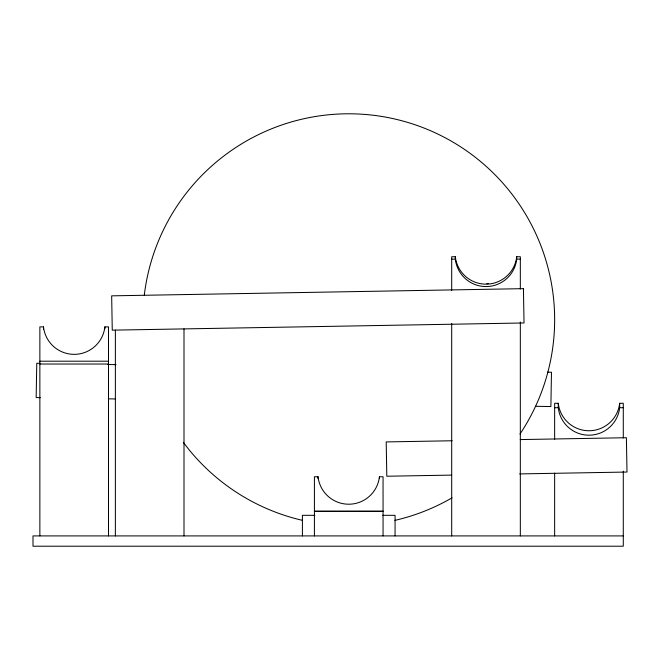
<?xml version="1.0" encoding="UTF-8"?>
<svg xmlns="http://www.w3.org/2000/svg" width="660" height="660" viewBox="0 0 660 660"><rect width="100%" height="100%" fill="white"/><g stroke="black" fill="none" stroke-linecap="round" stroke-linejoin="round"><path stroke-width="0.99" d="M452.183 440.764L386.207 441.919L386.801 476.231L451.679 475.101M520.22 439.577L626.398 437.728L627 472.04L519.635 473.913M520.327 289.03L520.327 256.732L516.706 256.732A30.888 30.88 0 0 1 455.317 256.732L451.696 256.732L451.696 290.416M451.696 259.132L455.317 259.132A30.888 30.88 0 0 0 516.706 259.132L520.327 259.132M108.504 535.912L108.504 326.89L104.882 326.89A30.888 30.88 0 0 1 43.486 326.89L39.864 326.89L39.864 535.912M39.864 361.201L108.504 361.201M39.864 364.023L108.504 364.023M623.288 438.001L623.288 403.285L619.666 403.285A30.888 30.88 0 0 1 558.269 403.285L554.647 403.285L554.647 439.222M554.647 407.723L558.269 407.723A30.888 30.88 0 0 0 619.666 407.723L623.288 407.723M383.056 535.912L383.056 476.751L379.434 476.751A30.888 30.88 0 0 1 318.037 476.751L314.416 476.751L314.416 535.912M314.416 511.063L383.056 511.063M314.416 511.483L383.056 511.483M314.762 515.32L302.404 515.32L302.404 535.912M382.709 515.32L395.068 515.32L395.068 535.912M623.288 535.912L33 535.912L33 546.208L623.288 546.208L623.288 471.108M39.856 363.313L36.77 363.264L36.168 397.576L40.293 397.65M107.803 364.501L116.036 364.642M547.363 372.174L551.48 372.248L550.877 406.56L535.433 406.288M108.306 398.838L115.525 398.962M619.666 403.285L619.666 407.723M558.269 403.285L558.269 407.723M554.647 473.17L554.647 535.912M520.327 322.022L520.327 535.912M516.706 256.732L516.706 259.132M455.317 256.732L455.317 259.132M451.696 323.499L451.696 535.912M379.434 476.751L379.434 478.64M318.037 476.751L318.037 478.64M184 328.911L184 535.912M115.368 330.107L115.368 535.912M104.882 326.89L104.882 328.672M43.486 326.89L43.486 329.554M144.284 295.193A205.912 205.912 0 0 1 420.131 126.563A205.912 205.912 0 0 1 519.973 434.065M452.067 497.813A205.912 205.912 0 0 1 394.894 520.377M302.577 520.377A205.912 205.912 0 0 1 183.307 442.315M488.326 283.569A25.74 25.74 0 0 1 486.783 283.66M523.429 288.659L111.664 295.845L112.266 330.157L524.032 322.971L523.429 288.659"/></g></svg>
